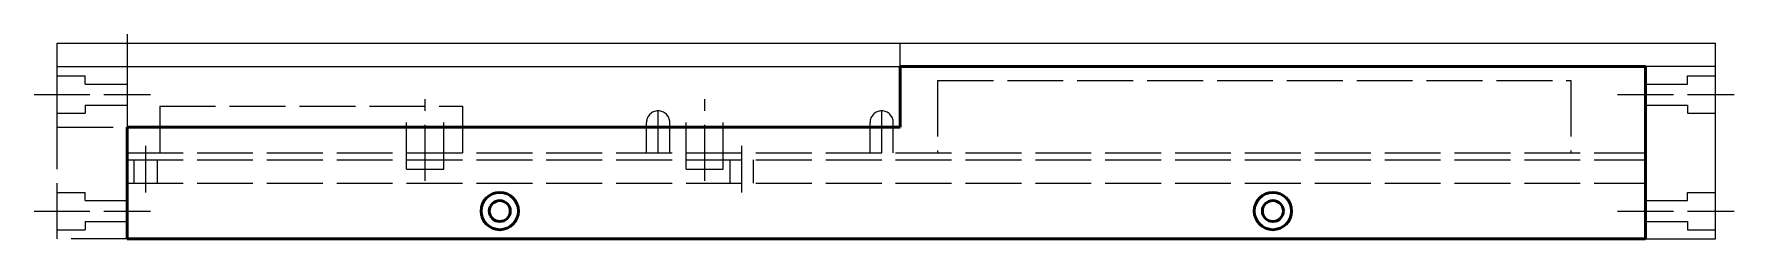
# Model space of a CAD drawing. Header units: millimetres. Extents: x -20 to 345, y 0 to 44.
import ezdxf

# ---------------------------------------------------------------- set-up
doc = ezdxf.new("R2010")
doc.units = ezdxf.units.MM
doc.linetypes.add('ACAD_ISO02W100', pattern=[15, 12, -3])
for name, color, linetype, lineweight, true_color in [('Back Side', 18, 'Continuous', 25, 0x000000), ('board', 18, 'ACAD_ISO02W100', 13, 0x000000), ('Frame', 18, 'Continuous', 50, 0x000000), ('Frame ... construction', 18, 'ACAD_ISO02W100', 13, 0x000000), ('Front Side', 18, 'ACAD_ISO02W100', 13, 0x000000), ('Top Cover', 18, 'Continuous', 25, 0x000000), ('Type Cover', 18, 'Continuous', 25, 0x000000)]:
    doc.layers.add(name, color=color, linetype=linetype, lineweight=lineweight, true_color=true_color)

msp = doc.modelspace()

# ---------------------------------------------------------------- linework, layer by layer
at = {"layer": 'Back Side'}
for p, q in [((341, 37), (326, 37)), ((341, 0), (341, 37)), ((326, 0), (341, 0))]:
    msp.add_line(p, q, dxfattribs=at)
at = {"layer": 'board'}
for p, q in [((174, 34), (310, 34)), ((174, 34), (174, 18.5)), ((310, 34), (310, 18.5)), ((7, 28.5), (72, 28.5)), ((7, 28.5), (7, 18.5)), ((72, 28.5), (72, 18.5)), ((114, 18.5), (114, 27.5)), ((162, 18.5), (162, 27.5)), ((111.5, 18.5), (111.5, 25)), ((116.5, 18.5), (116.5, 25)), ((159.5, 18.5), (159.5, 25)), ((164.5, 18.5), (164.5, 25)), ((0, 18.5), (326, 18.5)), ((0, 17), (326, 17)), ((1.5, 12), (1.5, 17)), ((6.5, 12), (6.5, 17)), ((129.5, 12), (129.5, 17)), ((134.5, 12), (134.5, 17))]:
    msp.add_line(p, q, dxfattribs=at)
for centre in [(114, 25), (162, 25)]:
    msp.add_arc(centre, 2.5, 0, 180, dxfattribs=at)
at = {"layer": 'Frame'}
for p, q in [((166, 24), (166, 37)), ((166, 37), (326, 37)), ((326, 0), (326, 37)), ((0, 0), (0, 24)), ((0, 24), (166, 24)), ((326, 0), (0, 0))]:
    msp.add_line(p, q, dxfattribs=at)
for centre, radius in [((80, 6), 4), ((80, 6), 2.25), ((246, 6), 4), ((246, 6), 2.25)]:
    msp.add_circle(centre, radius, dxfattribs=at)
at = {"layer": 'Frame ... construction'}
for p, q in [((64, 12.5), (64, 30)), ((124, 12.5), (124, 30)), ((60, 15), (60, 25)), ((68, 15), (68, 25)), ((120, 15), (120, 25)), ((128, 15), (128, 25)), ((4, 10), (4, 20)), ((132, 10), (132, 20)), ((60, 15), (68, 15)), ((120, 15), (128, 15)), ((0, 12), (326, 12))]:
    msp.add_line(p, q, dxfattribs=at)
at = {"layer": 'Front Side'}
for p, q in [((-15, 35), (-9, 35)), ((-9, 33.25), (-9, 35)), ((-9, 33.25), (0, 33.25)), ((326, 33.25), (335, 33.25)), ((335, 35), (341, 35)), ((335, 33.25), (335, 35)), ((-20, 31), (5, 31)), ((320, 31), (345, 31)), ((-15, 27), (-9, 27)), ((-9, 28.75), (0, 28.75)), ((-9, 28.75), (-9, 27)), ((326, 28.75), (335, 28.75)), ((335, 28.75), (335, 27)), ((335, 27), (341, 27)), ((-15, 0), (-15, 24)), ((-15, 24), (0, 24)), ((-15, 10), (-9, 10)), ((-9, 8.25), (-9, 10)), ((-9, 8.25), (0, 8.25)), ((326, 8.25), (335, 8.25)), ((335, 10), (341, 10)), ((335, 8.25), (335, 10)), ((-20, 6), (5, 6)), ((-9, 3.75), (0, 3.75)), ((-9, 3.75), (-9, 2)), ((320, 6), (345, 6)), ((326, 3.75), (335, 3.75)), ((335, 3.75), (335, 2)), ((-15, 2), (-9, 2)), ((0, 0), (-15, 0)), ((335, 2), (341, 2))]:
    msp.add_line(p, q, dxfattribs=at)
at = {"layer": 'Top Cover'}
for p in [(166, 42), (341, 37)]:
    msp.add_line(p, (341, 42), dxfattribs=at)
at = {"layer": 'Type Cover'}
for p, q in [((0, 44), (0, 24)), ((-15, 38), (-15, 42)), ((-15, 42), (166, 42)), ((166, 37), (166, 42)), ((-15, 24), (-15, 40)), ((-15, 37), (0, 37)), ((0, 37), (166, 37))]:
    msp.add_line(p, q, dxfattribs=at)

doc.saveas('drawing.dxf')
